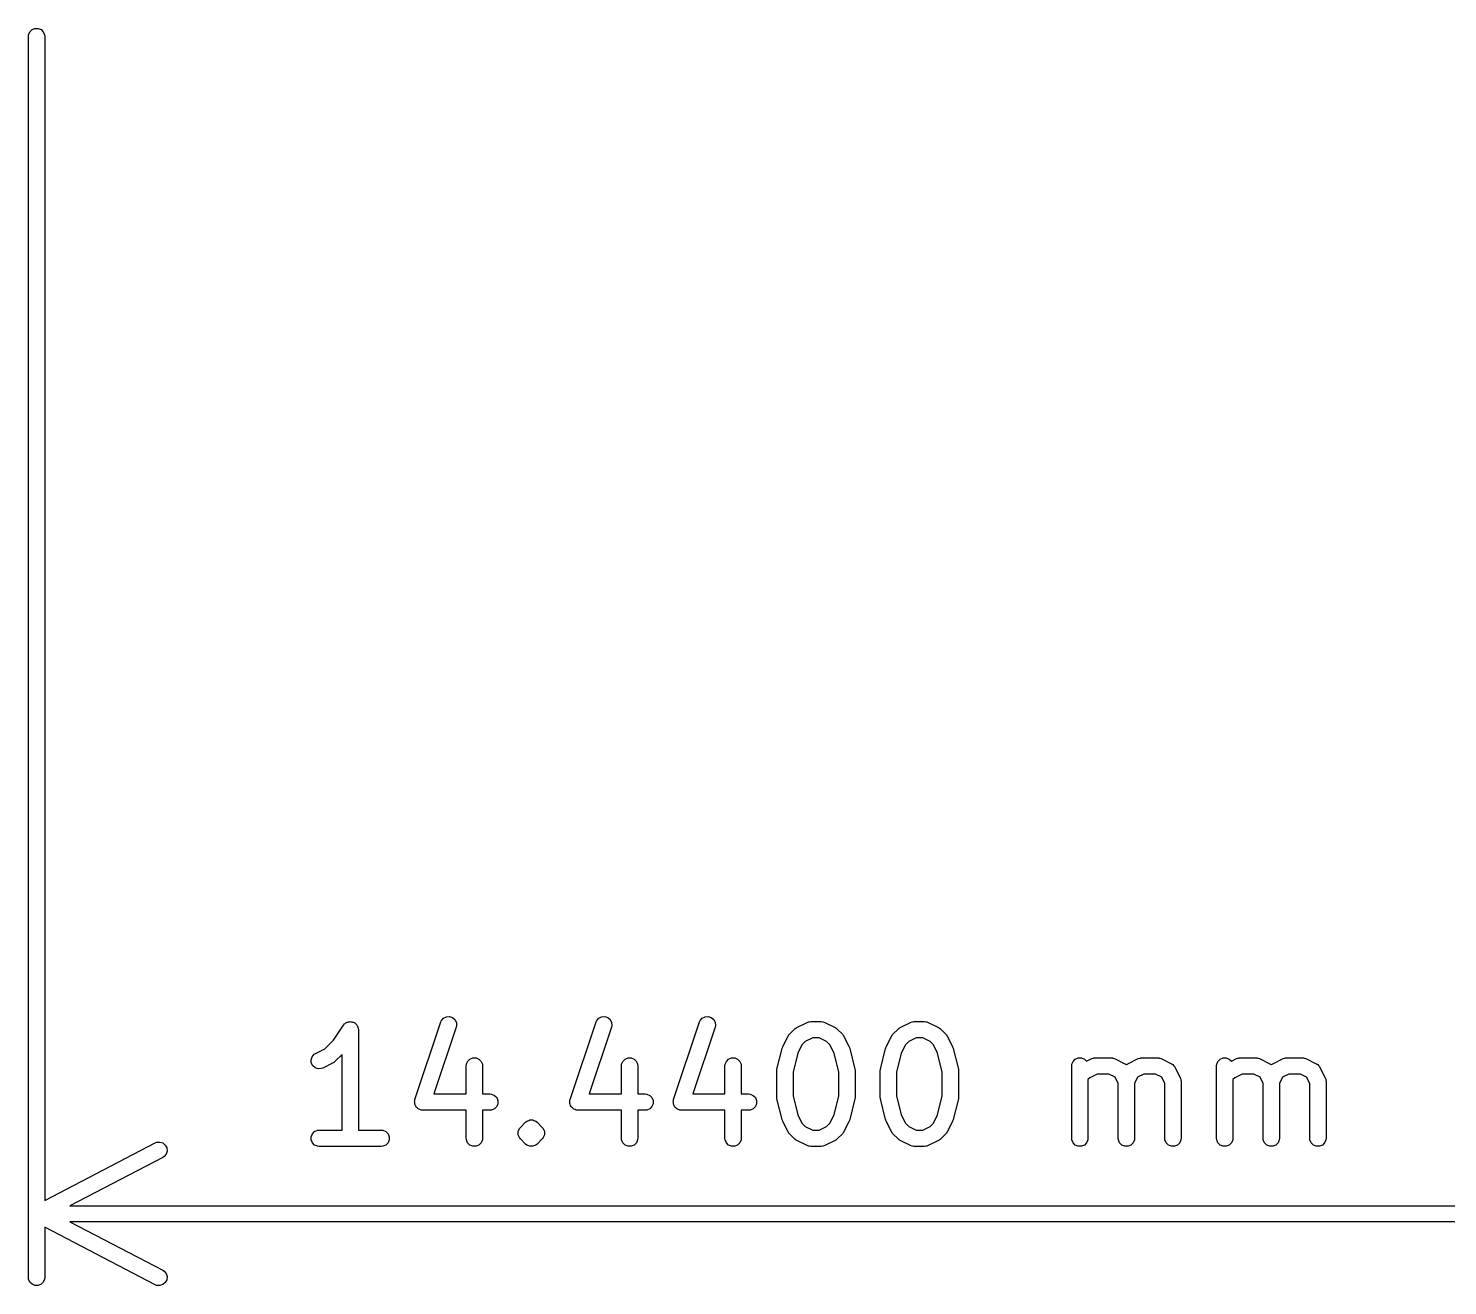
# Model space of a CAD drawing. Header units: inches. Extents: x -0.67 to 1.83, y -0.49 to 2.65.
# Drawn here: x 0.313 to 0.828, y -0.495 to -0.039 of the extents above; entities that cross this region are included whole.
import ezdxf

# ---------------------------------------------------------------- set-up
doc = ezdxf.new("R2010")
doc.units = ezdxf.units.IN
doc.header["$MEASUREMENT"] = 0
doc.layers.add('BLACK', color=250, linetype='CONTINUOUS')

msp = doc.modelspace()

# ---------------------------------------------------------------- linework, layer by layer
at = {"layer": 'BLACK', "linetype": 'CONTINUOUS'}
for p, q in [((0.31344, -0.04155), (0.31388, -0.04049)), ((0.31388, -0.04049), (0.3147, -0.03967)), ((0.3147, -0.03967), (0.31576, -0.03923)), ((0.31576, -0.03923), (0.31691, -0.03923)), ((0.31691, -0.03923), (0.31798, -0.03967)), ((0.31798, -0.03967), (0.31879, -0.04049)), ((0.31879, -0.04049), (0.31923, -0.04155)), ((0.31339, -0.04213), (0.31344, -0.04155)), ((0.31339, -0.49199), (0.31339, -0.04213)), ((0.31923, -0.04155), (0.31929, -0.04213)), ((0.31929, -0.04213), (0.31929, -0.46403)), ((0.42394, -0.4059), (0.42753, -0.40052)), ((0.42753, -0.40052), (0.4279, -0.40007)), ((0.42753, -0.40052), (0.42753, -0.40052)), ((0.42753, -0.40052), (0.42753, -0.40052)), ((0.42753, -0.40052), (0.42753, -0.40052)), ((0.4279, -0.40007), (0.42814, -0.39991)), ((0.42814, -0.39991), (0.42835, -0.3997)), ((0.42835, -0.3997), (0.42861, -0.39959)), ((0.42861, -0.39959), (0.42885, -0.39943)), ((0.42885, -0.39943), (0.42914, -0.39937)), ((0.42914, -0.39937), (0.42941, -0.39926)), ((0.42941, -0.39926), (0.4297, -0.39926)), ((0.4297, -0.39926), (0.42998, -0.39921)), ((0.42998, -0.39921), (0.43027, -0.39926)), ((0.43027, -0.39926), (0.43056, -0.39926)), ((0.43056, -0.39926), (0.43083, -0.39937)), ((0.43083, -0.39937), (0.43111, -0.39943)), ((0.43111, -0.39943), (0.43136, -0.39959)), ((0.43136, -0.39959), (0.43163, -0.3997)), ((0.43163, -0.3997), (0.43183, -0.39991)), ((0.43183, -0.39991), (0.43207, -0.40007)), ((0.43207, -0.40007), (0.43224, -0.40031)), ((0.43224, -0.40031), (0.43244, -0.40052)), ((0.43244, -0.40052), (0.43255, -0.40078)), ((0.43255, -0.40078), (0.43271, -0.40103)), ((0.43271, -0.40103), (0.43277, -0.40131)), ((0.45343, -0.42747), (0.46281, -0.39935)), ((0.46281, -0.39935), (0.46304, -0.39882)), ((0.46304, -0.39882), (0.4638, -0.39795)), ((0.4638, -0.39795), (0.46483, -0.39744)), ((0.46483, -0.39744), (0.46598, -0.39735)), ((0.46598, -0.39735), (0.46707, -0.39772)), ((0.46707, -0.39772), (0.46794, -0.39847)), ((0.46794, -0.39847), (0.46846, -0.3995)), ((0.46854, -0.40065), (0.46841, -0.40122)), ((0.46846, -0.3995), (0.46854, -0.40065)), ((0.50968, -0.42747), (0.51905, -0.39935)), ((0.51905, -0.39935), (0.51928, -0.39882)), ((0.51928, -0.39882), (0.52004, -0.39795)), ((0.52004, -0.39795), (0.52107, -0.39744)), ((0.52107, -0.39744), (0.52222, -0.39735)), ((0.52222, -0.39735), (0.52331, -0.39772)), ((0.52331, -0.39772), (0.52418, -0.39847)), ((0.52418, -0.39847), (0.5247, -0.3995)), ((0.52478, -0.40065), (0.52465, -0.40122)), ((0.5247, -0.3995), (0.52478, -0.40065)), ((0.54717, -0.42747), (0.55654, -0.39935)), ((0.55654, -0.39935), (0.55678, -0.39882)), ((0.55678, -0.39882), (0.55754, -0.39795)), ((0.55754, -0.39795), (0.55857, -0.39744)), ((0.55857, -0.39744), (0.55971, -0.39735)), ((0.55971, -0.39735), (0.56081, -0.39772)), ((0.56081, -0.39772), (0.56168, -0.39847)), ((0.56168, -0.39847), (0.56219, -0.3995)), ((0.56228, -0.40065), (0.56215, -0.40122)), ((0.56219, -0.3995), (0.56228, -0.40065)), ((0.59177, -0.40139), (0.59552, -0.39952)), ((0.59552, -0.39952), (0.59606, -0.39931)), ((0.59606, -0.39931), (0.59617, -0.3993)), ((0.59617, -0.3993), (0.59626, -0.39926)), ((0.59626, -0.39926), (0.59684, -0.39921)), ((0.59684, -0.39921), (0.60059, -0.39921)), ((0.60059, -0.39921), (0.60117, -0.39926)), ((0.60117, -0.39926), (0.60126, -0.3993)), ((0.60126, -0.3993), (0.60137, -0.39931)), ((0.60137, -0.39931), (0.60191, -0.39952)), ((0.60191, -0.39952), (0.60566, -0.40139)), ((0.62927, -0.40139), (0.63302, -0.39952)), ((0.63302, -0.39952), (0.63356, -0.39931)), ((0.63356, -0.39931), (0.63366, -0.3993)), ((0.63366, -0.3993), (0.63376, -0.39926)), ((0.63376, -0.39926), (0.63434, -0.39921)), ((0.63434, -0.39921), (0.63809, -0.39921)), ((0.63809, -0.39921), (0.63866, -0.39926)), ((0.63866, -0.39926), (0.63876, -0.3993)), ((0.63876, -0.3993), (0.63887, -0.39931)), ((0.63887, -0.39931), (0.63941, -0.39952)), ((0.63941, -0.39952), (0.64316, -0.40139)), ((0.42074, -0.40911), (0.42394, -0.4059)), ((0.43277, -0.40131), (0.43288, -0.40158)), ((0.43288, -0.40158), (0.43294, -0.40215)), ((0.43294, -0.40215), (0.43294, -0.40216)), ((0.43294, -0.40216), (0.43294, -0.40216)), ((0.43294, -0.40216), (0.43294, -0.40216)), ((0.43294, -0.40216), (0.43294, -0.43858)), ((0.46841, -0.40122), (0.46033, -0.42545)), ((0.52465, -0.40122), (0.51657, -0.42545)), ((0.56215, -0.40122), (0.55407, -0.42545)), ((0.5867, -0.40834), (0.58858, -0.40459)), ((0.58858, -0.40459), (0.58873, -0.40434)), ((0.58873, -0.40434), (0.58876, -0.40427)), ((0.58876, -0.40427), (0.58883, -0.40419)), ((0.58883, -0.40419), (0.58888, -0.4041)), ((0.58888, -0.4041), (0.58894, -0.40405)), ((0.58894, -0.40405), (0.58913, -0.40382)), ((0.58913, -0.40382), (0.591, -0.40195)), ((0.591, -0.40195), (0.59123, -0.40176)), ((0.59123, -0.40176), (0.59128, -0.4017)), ((0.59128, -0.4017), (0.59137, -0.40164)), ((0.59137, -0.40164), (0.59145, -0.40158)), ((0.59145, -0.40158), (0.59152, -0.40155)), ((0.59152, -0.40155), (0.59177, -0.40139)), ((0.59754, -0.40511), (0.59484, -0.40646)), ((0.59989, -0.40511), (0.59754, -0.40511)), ((0.60259, -0.40646), (0.59989, -0.40511)), ((0.60566, -0.40139), (0.60591, -0.40155)), ((0.60591, -0.40155), (0.60598, -0.40158)), ((0.60598, -0.40158), (0.60606, -0.40164)), ((0.60606, -0.40164), (0.60615, -0.4017)), ((0.60615, -0.4017), (0.6062, -0.40176)), ((0.6062, -0.40176), (0.60643, -0.40195)), ((0.60643, -0.40195), (0.6083, -0.40382)), ((0.6083, -0.40382), (0.60849, -0.40405)), ((0.60849, -0.40405), (0.60855, -0.4041)), ((0.60855, -0.4041), (0.6086, -0.40419)), ((0.6086, -0.40419), (0.60867, -0.40427)), ((0.60867, -0.40427), (0.6087, -0.40434)), ((0.6087, -0.40434), (0.60886, -0.40459)), ((0.60886, -0.40459), (0.61073, -0.40834)), ((0.6242, -0.40834), (0.62607, -0.40459)), ((0.62607, -0.40459), (0.62623, -0.40434)), ((0.62623, -0.40434), (0.62626, -0.40427)), ((0.62626, -0.40427), (0.62632, -0.40419)), ((0.62632, -0.40419), (0.62638, -0.4041)), ((0.62638, -0.4041), (0.62644, -0.40405)), ((0.62644, -0.40405), (0.62662, -0.40382)), ((0.62662, -0.40382), (0.6285, -0.40195)), ((0.6285, -0.40195), (0.62873, -0.40176)), ((0.62873, -0.40176), (0.62878, -0.4017)), ((0.62878, -0.4017), (0.62887, -0.40164)), ((0.62887, -0.40164), (0.62895, -0.40158)), ((0.62895, -0.40158), (0.62902, -0.40155)), ((0.62902, -0.40155), (0.62927, -0.40139)), ((0.63503, -0.40511), (0.63234, -0.40646)), ((0.63739, -0.40511), (0.63503, -0.40511)), ((0.64009, -0.40646), (0.63739, -0.40511)), ((0.64316, -0.40139), (0.6434, -0.40155)), ((0.6434, -0.40155), (0.64348, -0.40158)), ((0.64348, -0.40158), (0.64356, -0.40164)), ((0.64356, -0.40164), (0.64365, -0.4017)), ((0.64365, -0.4017), (0.6437, -0.40176)), ((0.6437, -0.40176), (0.64392, -0.40195)), ((0.64392, -0.40195), (0.6458, -0.40382)), ((0.6458, -0.40382), (0.64598, -0.40405)), ((0.64598, -0.40405), (0.64604, -0.4041)), ((0.64604, -0.4041), (0.6461, -0.40419)), ((0.6461, -0.40419), (0.64617, -0.40427)), ((0.64617, -0.40427), (0.64619, -0.40434)), ((0.64619, -0.40434), (0.64635, -0.40459)), ((0.64635, -0.40459), (0.64823, -0.40834)), ((0.41617, -0.41194), (0.41693, -0.41107)), ((0.41693, -0.41107), (0.41742, -0.41077)), ((0.41742, -0.41077), (0.42074, -0.40911)), ((0.42703, -0.41116), (0.42458, -0.41362)), ((0.42703, -0.43858), (0.42703, -0.41116)), ((0.5846, -0.41644), (0.58648, -0.40894)), ((0.58648, -0.40894), (0.58649, -0.4089)), ((0.58649, -0.40888), (0.58659, -0.40864)), ((0.58649, -0.4089), (0.58649, -0.40888)), ((0.58659, -0.40864), (0.58667, -0.4084)), ((0.58667, -0.4084), (0.58668, -0.40838)), ((0.58668, -0.40838), (0.5867, -0.40834)), ((0.59213, -0.41069), (0.59042, -0.41752)), ((0.59364, -0.40766), (0.59213, -0.41069)), ((0.59484, -0.40646), (0.59364, -0.40766)), ((0.60379, -0.40766), (0.60259, -0.40646)), ((0.6053, -0.41069), (0.60379, -0.40766)), ((0.60701, -0.41752), (0.6053, -0.41069)), ((0.61073, -0.40834), (0.61075, -0.40838)), ((0.61075, -0.40838), (0.61076, -0.4084)), ((0.61076, -0.4084), (0.61085, -0.40864)), ((0.61085, -0.40864), (0.61094, -0.40888)), ((0.61094, -0.40888), (0.61094, -0.4089)), ((0.61094, -0.4089), (0.61095, -0.40894)), ((0.61095, -0.40894), (0.61283, -0.41644)), ((0.6221, -0.41644), (0.62397, -0.40894)), ((0.62397, -0.40894), (0.62399, -0.4089)), ((0.62399, -0.40888), (0.62408, -0.40864)), ((0.62399, -0.4089), (0.62399, -0.40888)), ((0.62408, -0.40864), (0.62417, -0.4084)), ((0.62417, -0.4084), (0.62418, -0.40838)), ((0.62418, -0.40838), (0.6242, -0.40834)), ((0.62962, -0.41069), (0.62792, -0.41752)), ((0.63114, -0.40766), (0.62962, -0.41069)), ((0.63234, -0.40646), (0.63114, -0.40766)), ((0.64128, -0.40766), (0.64009, -0.40646)), ((0.6428, -0.41069), (0.64128, -0.40766)), ((0.64451, -0.41752), (0.6428, -0.41069)), ((0.64823, -0.40834), (0.64824, -0.40838)), ((0.64824, -0.40838), (0.64825, -0.4084)), ((0.64825, -0.4084), (0.64834, -0.40864)), ((0.64834, -0.40864), (0.64843, -0.40888)), ((0.64843, -0.40888), (0.64843, -0.4089)), ((0.64843, -0.4089), (0.64845, -0.40894)), ((0.64845, -0.40894), (0.65032, -0.41644)), ((0.41581, -0.41304), (0.41617, -0.41194)), ((0.41589, -0.41419), (0.41581, -0.41304)), ((0.41641, -0.41522), (0.41589, -0.41419)), ((0.41728, -0.41597), (0.41641, -0.41522)), ((0.41837, -0.41634), (0.41728, -0.41597)), ((0.41952, -0.41625), (0.41837, -0.41634)), ((0.42006, -0.41605), (0.41952, -0.41625)), ((0.42381, -0.41417), (0.42006, -0.41605)), ((0.42406, -0.41402), (0.42381, -0.41417)), ((0.42413, -0.41399), (0.42406, -0.41402)), ((0.42421, -0.41392), (0.42413, -0.41399)), ((0.4243, -0.41386), (0.42421, -0.41392)), ((0.42435, -0.41381), (0.4243, -0.41386)), ((0.42458, -0.41362), (0.42435, -0.41381)), ((0.47203, -0.41528), (0.47209, -0.41471)), ((0.47203, -0.42545), (0.47203, -0.41528)), ((0.47209, -0.41471), (0.47253, -0.41364)), ((0.47253, -0.41364), (0.47334, -0.41283)), ((0.47334, -0.41283), (0.47441, -0.41239)), ((0.47441, -0.41239), (0.47556, -0.41239)), ((0.47556, -0.41239), (0.47662, -0.41283)), ((0.47662, -0.41283), (0.47744, -0.41364)), ((0.47744, -0.41364), (0.47788, -0.41471)), ((0.47788, -0.41471), (0.47793, -0.41528)), ((0.47793, -0.41528), (0.47793, -0.42545)), ((0.52827, -0.41528), (0.52833, -0.41471)), ((0.52827, -0.42545), (0.52827, -0.41528)), ((0.52833, -0.41471), (0.52877, -0.41364)), ((0.52877, -0.41364), (0.52958, -0.41283)), ((0.52958, -0.41283), (0.53065, -0.41239)), ((0.53065, -0.41239), (0.5318, -0.41239)), ((0.5318, -0.41239), (0.53286, -0.41283)), ((0.53286, -0.41283), (0.53368, -0.41364)), ((0.53368, -0.41364), (0.53412, -0.41471)), ((0.53412, -0.41471), (0.53418, -0.41528)), ((0.53418, -0.41528), (0.53418, -0.42545)), ((0.56577, -0.41528), (0.56582, -0.41471)), ((0.56577, -0.42545), (0.56577, -0.41528)), ((0.56582, -0.41471), (0.56626, -0.41364)), ((0.56626, -0.41364), (0.56708, -0.41283)), ((0.56708, -0.41283), (0.56814, -0.41239)), ((0.56814, -0.41239), (0.5693, -0.41239)), ((0.5693, -0.41239), (0.57036, -0.41283)), ((0.57036, -0.41283), (0.57117, -0.41364)), ((0.57117, -0.41364), (0.57162, -0.41471)), ((0.57162, -0.41471), (0.57167, -0.41528)), ((0.57167, -0.41528), (0.57167, -0.42545)), ((0.58459, -0.41654), (0.5846, -0.41644)), ((0.61283, -0.41644), (0.61284, -0.41654)), ((0.62208, -0.41654), (0.6221, -0.41644)), ((0.65032, -0.41644), (0.65034, -0.41654)), ((0.69138, -0.41528), (0.69143, -0.41471)), ((0.69138, -0.44153), (0.69138, -0.41528)), ((0.69143, -0.41471), (0.69187, -0.41364)), ((0.69187, -0.41364), (0.69269, -0.41283)), ((0.69269, -0.41283), (0.69375, -0.41239)), ((0.69375, -0.41239), (0.6949, -0.41239)), ((0.6949, -0.41239), (0.69597, -0.41283)), ((0.69597, -0.41283), (0.69673, -0.41359)), ((0.69673, -0.41359), (0.69863, -0.41264)), ((0.69863, -0.41264), (0.69917, -0.41243)), ((0.69917, -0.41243), (0.69928, -0.41243)), ((0.69928, -0.41243), (0.69938, -0.41239)), ((0.69938, -0.41239), (0.69995, -0.41233)), ((0.69995, -0.41233), (0.70558, -0.41233)), ((0.70558, -0.41233), (0.70615, -0.41239)), ((0.70615, -0.41239), (0.70625, -0.41243)), ((0.70625, -0.41243), (0.70636, -0.41243)), ((0.70636, -0.41243), (0.7069, -0.41264)), ((0.7069, -0.41264), (0.71065, -0.41452)), ((0.71065, -0.41452), (0.71074, -0.41458)), ((0.71074, -0.41458), (0.71079, -0.41459)), ((0.71079, -0.41459), (0.71085, -0.41464)), ((0.71085, -0.41464), (0.71114, -0.41482)), ((0.71114, -0.41482), (0.7112, -0.4149)), ((0.7112, -0.4149), (0.71127, -0.41482)), ((0.71127, -0.41482), (0.71156, -0.41464)), ((0.71156, -0.41464), (0.71161, -0.41459)), ((0.71161, -0.41459), (0.71166, -0.41458)), ((0.71166, -0.41458), (0.71176, -0.41452)), ((0.71176, -0.41452), (0.71551, -0.41264)), ((0.71551, -0.41264), (0.71605, -0.41243)), ((0.71605, -0.41243), (0.71615, -0.41243)), ((0.71615, -0.41243), (0.71625, -0.41239)), ((0.71625, -0.41239), (0.71683, -0.41233)), ((0.71683, -0.41233), (0.72245, -0.41233)), ((0.72245, -0.41233), (0.72303, -0.41239)), ((0.72303, -0.41239), (0.72312, -0.41243)), ((0.72312, -0.41243), (0.72323, -0.41243)), ((0.72323, -0.41243), (0.72377, -0.41264)), ((0.72377, -0.41264), (0.72752, -0.41452)), ((0.72752, -0.41452), (0.72762, -0.41458)), ((0.72762, -0.41458), (0.72766, -0.41459)), ((0.72766, -0.41459), (0.72772, -0.41464)), ((0.72772, -0.41464), (0.72801, -0.41482)), ((0.72801, -0.41482), (0.72825, -0.4151)), ((0.72825, -0.4151), (0.72853, -0.41535)), ((0.72853, -0.41535), (0.72872, -0.41564)), ((0.72872, -0.41564), (0.72876, -0.41569)), ((0.72876, -0.41569), (0.72878, -0.41574)), ((0.72878, -0.41574), (0.72884, -0.41584)), ((0.72884, -0.41584), (0.73072, -0.41959)), ((0.74387, -0.41528), (0.74393, -0.41471)), ((0.74387, -0.44153), (0.74387, -0.41528)), ((0.74393, -0.41471), (0.74437, -0.41364)), ((0.74437, -0.41364), (0.74518, -0.41283)), ((0.74518, -0.41283), (0.74625, -0.41239)), ((0.74625, -0.41239), (0.7474, -0.41239)), ((0.7474, -0.41239), (0.74846, -0.41283)), ((0.74846, -0.41283), (0.74923, -0.41359)), ((0.74923, -0.41359), (0.75113, -0.41264)), ((0.75113, -0.41264), (0.75167, -0.41243)), ((0.75167, -0.41243), (0.75177, -0.41243)), ((0.75177, -0.41243), (0.75187, -0.41239)), ((0.75187, -0.41239), (0.75245, -0.41233)), ((0.75245, -0.41233), (0.75807, -0.41233)), ((0.75807, -0.41233), (0.75865, -0.41239)), ((0.75865, -0.41239), (0.75874, -0.41243)), ((0.75874, -0.41243), (0.75885, -0.41243)), ((0.75885, -0.41243), (0.75939, -0.41264)), ((0.75939, -0.41264), (0.76314, -0.41452)), ((0.76314, -0.41452), (0.76324, -0.41458)), ((0.76324, -0.41458), (0.76328, -0.41459)), ((0.76328, -0.41459), (0.76334, -0.41464)), ((0.76334, -0.41464), (0.76363, -0.41482)), ((0.76363, -0.41482), (0.7637, -0.4149)), ((0.7637, -0.4149), (0.76376, -0.41482)), ((0.76376, -0.41482), (0.76405, -0.41464)), ((0.76405, -0.41464), (0.76411, -0.41459)), ((0.76411, -0.41459), (0.76415, -0.41458)), ((0.76415, -0.41458), (0.76425, -0.41452)), ((0.76425, -0.41452), (0.768, -0.41264)), ((0.768, -0.41264), (0.76854, -0.41243)), ((0.76854, -0.41243), (0.76865, -0.41243)), ((0.76865, -0.41243), (0.76874, -0.41239)), ((0.76874, -0.41239), (0.76932, -0.41233)), ((0.76932, -0.41233), (0.77494, -0.41233)), ((0.77494, -0.41233), (0.77552, -0.41239)), ((0.77552, -0.41239), (0.77562, -0.41243)), ((0.77562, -0.41243), (0.77572, -0.41243)), ((0.77572, -0.41243), (0.77626, -0.41264)), ((0.77626, -0.41264), (0.78001, -0.41452)), ((0.78001, -0.41452), (0.78011, -0.41458)), ((0.78011, -0.41458), (0.78016, -0.41459)), ((0.78016, -0.41459), (0.78021, -0.41464)), ((0.78021, -0.41464), (0.7805, -0.41482)), ((0.7805, -0.41482), (0.78075, -0.4151)), ((0.78075, -0.4151), (0.78103, -0.41535)), ((0.78103, -0.41535), (0.78121, -0.41564)), ((0.78121, -0.41564), (0.78126, -0.41569)), ((0.78126, -0.41569), (0.78127, -0.41574)), ((0.78127, -0.41574), (0.78133, -0.41584)), ((0.78133, -0.41584), (0.78321, -0.41959)), ((0.58451, -0.41716), (0.58452, -0.41706)), ((0.58451, -0.42653), (0.58451, -0.41716)), ((0.58452, -0.41701), (0.58455, -0.4168)), ((0.58452, -0.41706), (0.58452, -0.41701)), ((0.58455, -0.4168), (0.58457, -0.41658)), ((0.58457, -0.41658), (0.58459, -0.41654)), ((0.59042, -0.41752), (0.59042, -0.42617)), ((0.60701, -0.42617), (0.60701, -0.41752)), ((0.61284, -0.41654), (0.61286, -0.41658)), ((0.61286, -0.41658), (0.61288, -0.4168)), ((0.61288, -0.4168), (0.61291, -0.41701)), ((0.61291, -0.41701), (0.61291, -0.41706)), ((0.61291, -0.41706), (0.61292, -0.41716)), ((0.61292, -0.41716), (0.61292, -0.42653)), ((0.62201, -0.41701), (0.62204, -0.4168)), ((0.62202, -0.41706), (0.62201, -0.41701)), ((0.62201, -0.41716), (0.62202, -0.41706)), ((0.62201, -0.42653), (0.62201, -0.41716)), ((0.62204, -0.4168), (0.62207, -0.41658)), ((0.62207, -0.41658), (0.62208, -0.41654)), ((0.62792, -0.41752), (0.62792, -0.42617)), ((0.64451, -0.42617), (0.64451, -0.41752)), ((0.65034, -0.41654), (0.65036, -0.41658)), ((0.65036, -0.41658), (0.65038, -0.4168)), ((0.65038, -0.4168), (0.65041, -0.41701)), ((0.65041, -0.41701), (0.6504, -0.41706)), ((0.6504, -0.41706), (0.65041, -0.41716)), ((0.65041, -0.41716), (0.65041, -0.42653)), ((0.69795, -0.41958), (0.69728, -0.42025)), ((0.69728, -0.42025), (0.69728, -0.44153)), ((0.70065, -0.41823), (0.69795, -0.41958)), ((0.70488, -0.41823), (0.70065, -0.41823)), ((0.70713, -0.41936), (0.70488, -0.41823)), ((0.70825, -0.4216), (0.70713, -0.41936)), ((0.70825, -0.44153), (0.70825, -0.4216)), ((0.71528, -0.41936), (0.71415, -0.4216)), ((0.71415, -0.4216), (0.71415, -0.44153)), ((0.71752, -0.41823), (0.71528, -0.41936)), ((0.72175, -0.41823), (0.71752, -0.41823)), ((0.724, -0.41936), (0.72175, -0.41823)), ((0.72512, -0.4216), (0.724, -0.41936)), ((0.72512, -0.44153), (0.72512, -0.4216)), ((0.73072, -0.41959), (0.73092, -0.42013)), ((0.73092, -0.42013), (0.73093, -0.42023)), ((0.73093, -0.42023), (0.73097, -0.42033)), ((0.73097, -0.42033), (0.73103, -0.42091)), ((0.73103, -0.42091), (0.73103, -0.44153)), ((0.75045, -0.41958), (0.74977, -0.42025)), ((0.74977, -0.42025), (0.74977, -0.44153)), ((0.75314, -0.41823), (0.75045, -0.41958)), ((0.75737, -0.41823), (0.75314, -0.41823)), ((0.75962, -0.41936), (0.75737, -0.41823)), ((0.76074, -0.4216), (0.75962, -0.41936)), ((0.76074, -0.44153), (0.76074, -0.4216)), ((0.76777, -0.41936), (0.76665, -0.4216)), ((0.76665, -0.4216), (0.76665, -0.44153)), ((0.77002, -0.41823), (0.76777, -0.41936)), ((0.77425, -0.41823), (0.77002, -0.41823)), ((0.77649, -0.41936), (0.77425, -0.41823)), ((0.77762, -0.4216), (0.77649, -0.41936)), ((0.77762, -0.44153), (0.77762, -0.4216)), ((0.78321, -0.41959), (0.78342, -0.42013)), ((0.78342, -0.42013), (0.78342, -0.42023)), ((0.78342, -0.42023), (0.78346, -0.42033)), ((0.78346, -0.42033), (0.78352, -0.42091)), ((0.78352, -0.42091), (0.78352, -0.44153)), ((0.46033, -0.42545), (0.47203, -0.42545)), ((0.47793, -0.42545), (0.48061, -0.42545)), ((0.48061, -0.42545), (0.48118, -0.42551)), ((0.48118, -0.42551), (0.48225, -0.42595)), ((0.48225, -0.42595), (0.48306, -0.42676)), ((0.48306, -0.42676), (0.4835, -0.42783)), ((0.51657, -0.42545), (0.52827, -0.42545)), ((0.53418, -0.42545), (0.53685, -0.42545)), ((0.53685, -0.42545), (0.53742, -0.42551)), ((0.53742, -0.42551), (0.53849, -0.42595)), ((0.53849, -0.42595), (0.5393, -0.42676)), ((0.5393, -0.42676), (0.53974, -0.42783)), ((0.55407, -0.42545), (0.56577, -0.42545)), ((0.57167, -0.42545), (0.57434, -0.42545)), ((0.57434, -0.42545), (0.57492, -0.42551)), ((0.57492, -0.42551), (0.57598, -0.42595)), ((0.57598, -0.42595), (0.5768, -0.42676)), ((0.5768, -0.42676), (0.57724, -0.42783)), ((0.58452, -0.42663), (0.58451, -0.42653)), ((0.58452, -0.42667), (0.58452, -0.42663)), ((0.58455, -0.42689), (0.58452, -0.42667)), ((0.59042, -0.42617), (0.59213, -0.433)), ((0.6053, -0.433), (0.60701, -0.42617)), ((0.61291, -0.42667), (0.61288, -0.42689)), ((0.61292, -0.42653), (0.61291, -0.42663)), ((0.61291, -0.42663), (0.61291, -0.42667)), ((0.62202, -0.42663), (0.62201, -0.42653)), ((0.62201, -0.42667), (0.62202, -0.42663)), ((0.62204, -0.42689), (0.62201, -0.42667)), ((0.62792, -0.42617), (0.62962, -0.433)), ((0.6428, -0.433), (0.64451, -0.42617)), ((0.65041, -0.42667), (0.65038, -0.42689)), ((0.65041, -0.42653), (0.6504, -0.42663)), ((0.6504, -0.42663), (0.65041, -0.42667)), ((0.4533, -0.42804), (0.45334, -0.42789)), ((0.45334, -0.42851), (0.4533, -0.42804)), ((0.45334, -0.42783), (0.45337, -0.42776)), ((0.45334, -0.42789), (0.45334, -0.42783)), ((0.45334, -0.42898), (0.45334, -0.42851)), ((0.45338, -0.42908), (0.45334, -0.42898)), ((0.45337, -0.42776), (0.45343, -0.42747)), ((0.45339, -0.42918), (0.45338, -0.42908)), ((0.4536, -0.42961), (0.45339, -0.42918)), ((0.45378, -0.43005), (0.4536, -0.42961)), ((0.45385, -0.43012), (0.45378, -0.43005)), ((0.4539, -0.43022), (0.45385, -0.43012)), ((0.45426, -0.43053), (0.4539, -0.43022)), ((0.45459, -0.43086), (0.45426, -0.43053)), ((0.45469, -0.4309), (0.45459, -0.43086)), ((0.45477, -0.43097), (0.45469, -0.4309)), ((0.45522, -0.43112), (0.45477, -0.43097)), ((0.45566, -0.4313), (0.45522, -0.43112)), ((0.45581, -0.43132), (0.45566, -0.4313)), ((0.45586, -0.43133), (0.45581, -0.43132)), ((0.45594, -0.43133), (0.45586, -0.43133)), ((0.45623, -0.43136), (0.45594, -0.43133)), ((0.47203, -0.43136), (0.45623, -0.43136)), ((0.47203, -0.44153), (0.47203, -0.43136)), ((0.48061, -0.43136), (0.47793, -0.43136)), ((0.47793, -0.43136), (0.47793, -0.44153)), ((0.48118, -0.4313), (0.48061, -0.43136)), ((0.48225, -0.43086), (0.48118, -0.4313)), ((0.48306, -0.43005), (0.48225, -0.43086)), ((0.4835, -0.42898), (0.48306, -0.43005)), ((0.4835, -0.42783), (0.4835, -0.42898)), ((0.50955, -0.42804), (0.50958, -0.42789)), ((0.50958, -0.42851), (0.50955, -0.42804)), ((0.50958, -0.42783), (0.50961, -0.42776)), ((0.50958, -0.42789), (0.50958, -0.42783)), ((0.50958, -0.42898), (0.50958, -0.42851)), ((0.50962, -0.42908), (0.50958, -0.42898)), ((0.50961, -0.42776), (0.50968, -0.42747)), ((0.50963, -0.42918), (0.50962, -0.42908)), ((0.50984, -0.42961), (0.50963, -0.42918)), ((0.51002, -0.43005), (0.50984, -0.42961)), ((0.5101, -0.43012), (0.51002, -0.43005)), ((0.51014, -0.43022), (0.5101, -0.43012)), ((0.5105, -0.43053), (0.51014, -0.43022)), ((0.51084, -0.43086), (0.5105, -0.43053)), ((0.51093, -0.4309), (0.51084, -0.43086)), ((0.51101, -0.43097), (0.51093, -0.4309)), ((0.51146, -0.43112), (0.51101, -0.43097)), ((0.5119, -0.4313), (0.51146, -0.43112)), ((0.51205, -0.43132), (0.5119, -0.4313)), ((0.51211, -0.43133), (0.51205, -0.43132)), ((0.51218, -0.43133), (0.51211, -0.43133)), ((0.51248, -0.43136), (0.51218, -0.43133)), ((0.52827, -0.43136), (0.51248, -0.43136)), ((0.52827, -0.44153), (0.52827, -0.43136)), ((0.53685, -0.43136), (0.53418, -0.43136)), ((0.53418, -0.43136), (0.53418, -0.44153)), ((0.53742, -0.4313), (0.53685, -0.43136)), ((0.53849, -0.43086), (0.53742, -0.4313)), ((0.5393, -0.43005), (0.53849, -0.43086)), ((0.53974, -0.42898), (0.5393, -0.43005)), ((0.53974, -0.42783), (0.53974, -0.42898)), ((0.54704, -0.42804), (0.54708, -0.42789)), ((0.54708, -0.42851), (0.54704, -0.42804)), ((0.54708, -0.42783), (0.54711, -0.42776)), ((0.54708, -0.42789), (0.54708, -0.42783)), ((0.54708, -0.42898), (0.54708, -0.42851)), ((0.54712, -0.42908), (0.54708, -0.42898)), ((0.54711, -0.42776), (0.54717, -0.42747)), ((0.54712, -0.42918), (0.54712, -0.42908)), ((0.54734, -0.42961), (0.54712, -0.42918)), ((0.54752, -0.43005), (0.54734, -0.42961)), ((0.54759, -0.43012), (0.54752, -0.43005)), ((0.54764, -0.43022), (0.54759, -0.43012)), ((0.548, -0.43053), (0.54764, -0.43022)), ((0.54833, -0.43086), (0.548, -0.43053)), ((0.54843, -0.4309), (0.54833, -0.43086)), ((0.54851, -0.43097), (0.54843, -0.4309)), ((0.54896, -0.43112), (0.54851, -0.43097)), ((0.5494, -0.4313), (0.54896, -0.43112)), ((0.54955, -0.43132), (0.5494, -0.4313)), ((0.5496, -0.43133), (0.54955, -0.43132)), ((0.54968, -0.43133), (0.5496, -0.43133)), ((0.54997, -0.43136), (0.54968, -0.43133)), ((0.56577, -0.43136), (0.54997, -0.43136)), ((0.56577, -0.44153), (0.56577, -0.43136)), ((0.57434, -0.43136), (0.57167, -0.43136)), ((0.57167, -0.43136), (0.57167, -0.44153)), ((0.57492, -0.4313), (0.57434, -0.43136)), ((0.57598, -0.43086), (0.57492, -0.4313)), ((0.5768, -0.43005), (0.57598, -0.43086)), ((0.57724, -0.42898), (0.5768, -0.43005)), ((0.57724, -0.42783), (0.57724, -0.42898)), ((0.58457, -0.42711), (0.58455, -0.42689)), ((0.58459, -0.42715), (0.58457, -0.42711)), ((0.5846, -0.42725), (0.58459, -0.42715)), ((0.58648, -0.43475), (0.5846, -0.42725)), ((0.61283, -0.42725), (0.61095, -0.43475)), ((0.61284, -0.42715), (0.61283, -0.42725)), ((0.61286, -0.42711), (0.61284, -0.42715)), ((0.61288, -0.42689), (0.61286, -0.42711)), ((0.62207, -0.42711), (0.62204, -0.42689)), ((0.62208, -0.42715), (0.62207, -0.42711)), ((0.6221, -0.42725), (0.62208, -0.42715)), ((0.62397, -0.43475), (0.6221, -0.42725)), ((0.65032, -0.42725), (0.64845, -0.43475)), ((0.65034, -0.42715), (0.65032, -0.42725)), ((0.65036, -0.42711), (0.65034, -0.42715)), ((0.65038, -0.42689), (0.65036, -0.42711)), ((0.49164, -0.43757), (0.49352, -0.43569)), ((0.49352, -0.43569), (0.49396, -0.43532)), ((0.49396, -0.43532), (0.49468, -0.43503)), ((0.49396, -0.43532), (0.49396, -0.43532)), ((0.49468, -0.43503), (0.49503, -0.43488)), ((0.49503, -0.43488), (0.49618, -0.43488)), ((0.49618, -0.43488), (0.49618, -0.43488)), ((0.49618, -0.43488), (0.49652, -0.43503)), ((0.49652, -0.43503), (0.49724, -0.43532)), ((0.49724, -0.43532), (0.49724, -0.43532)), ((0.49724, -0.43532), (0.49769, -0.43569)), ((0.49769, -0.43569), (0.49957, -0.43757)), ((0.58649, -0.43479), (0.58648, -0.43475)), ((0.58649, -0.43481), (0.58649, -0.43479)), ((0.58659, -0.43505), (0.58649, -0.43481)), ((0.58667, -0.43529), (0.58659, -0.43505)), ((0.58668, -0.43531), (0.58667, -0.43529)), ((0.5867, -0.43535), (0.58668, -0.43531)), ((0.58858, -0.4391), (0.5867, -0.43535)), ((0.59213, -0.433), (0.59364, -0.43603)), ((0.59364, -0.43603), (0.59484, -0.43723)), ((0.60259, -0.43723), (0.60379, -0.43603)), ((0.60379, -0.43603), (0.6053, -0.433)), ((0.61073, -0.43535), (0.60886, -0.4391)), ((0.61075, -0.43531), (0.61073, -0.43535)), ((0.61076, -0.43529), (0.61075, -0.43531)), ((0.61085, -0.43505), (0.61076, -0.43529)), ((0.61094, -0.43481), (0.61085, -0.43505)), ((0.61095, -0.43475), (0.61094, -0.43479)), ((0.61094, -0.43479), (0.61094, -0.43481)), ((0.62399, -0.43479), (0.62397, -0.43475)), ((0.62399, -0.43481), (0.62399, -0.43479)), ((0.62408, -0.43505), (0.62399, -0.43481)), ((0.62417, -0.43529), (0.62408, -0.43505)), ((0.62418, -0.43531), (0.62417, -0.43529)), ((0.6242, -0.43535), (0.62418, -0.43531)), ((0.62607, -0.4391), (0.6242, -0.43535)), ((0.62962, -0.433), (0.63114, -0.43603)), ((0.63114, -0.43603), (0.63234, -0.43723)), ((0.64009, -0.43723), (0.64128, -0.43603)), ((0.64128, -0.43603), (0.6428, -0.433)), ((0.64823, -0.43535), (0.64635, -0.4391)), ((0.64824, -0.43531), (0.64823, -0.43535)), ((0.64825, -0.43529), (0.64824, -0.43531)), ((0.64834, -0.43505), (0.64825, -0.43529)), ((0.64843, -0.43481), (0.64834, -0.43505)), ((0.64845, -0.43475), (0.64843, -0.43479)), ((0.64843, -0.43479), (0.64843, -0.43481)), ((0.41584, -0.44095), (0.41628, -0.43989)), ((0.41584, -0.4421), (0.41584, -0.44095)), ((0.41628, -0.44317), (0.41584, -0.4421)), ((0.41628, -0.43989), (0.4171, -0.43907)), ((0.4171, -0.43907), (0.41816, -0.43863)), ((0.41816, -0.43863), (0.41874, -0.43858)), ((0.41874, -0.43858), (0.42703, -0.43858)), ((0.43294, -0.43858), (0.44124, -0.43858)), ((0.44124, -0.43858), (0.44181, -0.43863)), ((0.44181, -0.43863), (0.44288, -0.43907)), ((0.44288, -0.43907), (0.44369, -0.43989)), ((0.44369, -0.43989), (0.44413, -0.44095)), ((0.44413, -0.4421), (0.44369, -0.44317)), ((0.44413, -0.44095), (0.44413, -0.4421)), ((0.47209, -0.4421), (0.47203, -0.44153)), ((0.47253, -0.44317), (0.47209, -0.4421)), ((0.47788, -0.4421), (0.47744, -0.44317)), ((0.47793, -0.44153), (0.47788, -0.4421)), ((0.49083, -0.43908), (0.49127, -0.43801)), ((0.49083, -0.44023), (0.49083, -0.43908)), ((0.49103, -0.44071), (0.49083, -0.44023)), ((0.49127, -0.44129), (0.49103, -0.44071)), ((0.49127, -0.43801), (0.49164, -0.43757)), ((0.49164, -0.44174), (0.49127, -0.44129)), ((0.49352, -0.44362), (0.49164, -0.44174)), ((0.49957, -0.44174), (0.49769, -0.44362)), ((0.49957, -0.43757), (0.49993, -0.43801)), ((0.49993, -0.44129), (0.49957, -0.44174)), ((0.49993, -0.43801), (0.50037, -0.43907)), ((0.50037, -0.44023), (0.49993, -0.44129)), ((0.50037, -0.43907), (0.50037, -0.43908)), ((0.50037, -0.43908), (0.50037, -0.44023)), ((0.52833, -0.4421), (0.52827, -0.44153)), ((0.52877, -0.44317), (0.52833, -0.4421)), ((0.53412, -0.4421), (0.53368, -0.44317)), ((0.53418, -0.44153), (0.53412, -0.4421)), ((0.56582, -0.4421), (0.56577, -0.44153)), ((0.56626, -0.44317), (0.56582, -0.4421)), ((0.57162, -0.4421), (0.57117, -0.44317)), ((0.57167, -0.44153), (0.57162, -0.4421)), ((0.58873, -0.43935), (0.58858, -0.4391)), ((0.58876, -0.43942), (0.58873, -0.43935)), ((0.58883, -0.4395), (0.58876, -0.43942)), ((0.58888, -0.43959), (0.58883, -0.4395)), ((0.58894, -0.43964), (0.58888, -0.43959)), ((0.58913, -0.43987), (0.58894, -0.43964)), ((0.591, -0.44174), (0.58913, -0.43987)), ((0.59123, -0.44193), (0.591, -0.44174)), ((0.59128, -0.44199), (0.59123, -0.44193)), ((0.59137, -0.44204), (0.59128, -0.44199)), ((0.59145, -0.44211), (0.59137, -0.44204)), ((0.59152, -0.44214), (0.59145, -0.44211)), ((0.59177, -0.44229), (0.59152, -0.44214)), ((0.59484, -0.43723), (0.59754, -0.43858)), ((0.59754, -0.43858), (0.59989, -0.43858)), ((0.59989, -0.43858), (0.60259, -0.43723)), ((0.60591, -0.44214), (0.60566, -0.44229)), ((0.60598, -0.44211), (0.60591, -0.44214)), ((0.60606, -0.44204), (0.60598, -0.44211)), ((0.60615, -0.44199), (0.60606, -0.44204)), ((0.6062, -0.44193), (0.60615, -0.44199)), ((0.60643, -0.44174), (0.6062, -0.44193)), ((0.6083, -0.43987), (0.60643, -0.44174)), ((0.60849, -0.43964), (0.6083, -0.43987)), ((0.60855, -0.43959), (0.60849, -0.43964)), ((0.6086, -0.4395), (0.60855, -0.43959)), ((0.60867, -0.43942), (0.6086, -0.4395)), ((0.6087, -0.43935), (0.60867, -0.43942)), ((0.60886, -0.4391), (0.6087, -0.43935)), ((0.62623, -0.43935), (0.62607, -0.4391)), ((0.62626, -0.43942), (0.62623, -0.43935)), ((0.62632, -0.4395), (0.62626, -0.43942)), ((0.62638, -0.43959), (0.62632, -0.4395)), ((0.62644, -0.43964), (0.62638, -0.43959)), ((0.62662, -0.43987), (0.62644, -0.43964)), ((0.6285, -0.44174), (0.62662, -0.43987)), ((0.62873, -0.44193), (0.6285, -0.44174)), ((0.62878, -0.44199), (0.62873, -0.44193)), ((0.62887, -0.44204), (0.62878, -0.44199)), ((0.62895, -0.44211), (0.62887, -0.44204)), ((0.62902, -0.44214), (0.62895, -0.44211)), ((0.62927, -0.44229), (0.62902, -0.44214)), ((0.63234, -0.43723), (0.63503, -0.43858)), ((0.63503, -0.43858), (0.63739, -0.43858)), ((0.63739, -0.43858), (0.64009, -0.43723)), ((0.6434, -0.44214), (0.64316, -0.44229)), ((0.64348, -0.44211), (0.6434, -0.44214)), ((0.64356, -0.44204), (0.64348, -0.44211)), ((0.64365, -0.44199), (0.64356, -0.44204)), ((0.6437, -0.44193), (0.64365, -0.44199)), ((0.64392, -0.44174), (0.6437, -0.44193)), ((0.6458, -0.43987), (0.64392, -0.44174)), ((0.64598, -0.43964), (0.6458, -0.43987)), ((0.64604, -0.43959), (0.64598, -0.43964)), ((0.6461, -0.4395), (0.64604, -0.43959)), ((0.64617, -0.43942), (0.6461, -0.4395)), ((0.64619, -0.43935), (0.64617, -0.43942)), ((0.64635, -0.4391), (0.64619, -0.43935)), ((0.69143, -0.4421), (0.69138, -0.44153)), ((0.69187, -0.44317), (0.69143, -0.4421)), ((0.69722, -0.4421), (0.69678, -0.44317)), ((0.69728, -0.44153), (0.69722, -0.4421)), ((0.70831, -0.4421), (0.70825, -0.44153)), ((0.70875, -0.44317), (0.70831, -0.4421)), ((0.7141, -0.4421), (0.71366, -0.44317)), ((0.71415, -0.44153), (0.7141, -0.4421)), ((0.72518, -0.4421), (0.72512, -0.44153)), ((0.72562, -0.44317), (0.72518, -0.4421)), ((0.73097, -0.4421), (0.73053, -0.44317)), ((0.73103, -0.44153), (0.73097, -0.4421)), ((0.74393, -0.4421), (0.74387, -0.44153)), ((0.74437, -0.44317), (0.74393, -0.4421)), ((0.74972, -0.4421), (0.74928, -0.44317)), ((0.74977, -0.44153), (0.74972, -0.4421)), ((0.7608, -0.4421), (0.76074, -0.44153)), ((0.76124, -0.44317), (0.7608, -0.4421)), ((0.76659, -0.4421), (0.76615, -0.44317)), ((0.76665, -0.44153), (0.76659, -0.4421)), ((0.77767, -0.4421), (0.77762, -0.44153)), ((0.77811, -0.44317), (0.77767, -0.4421)), ((0.78346, -0.4421), (0.78302, -0.44317)), ((0.78352, -0.44153), (0.78346, -0.4421)), ((0.31929, -0.46403), (0.35933, -0.44319)), ((0.35933, -0.44319), (0.35986, -0.44298)), ((0.35986, -0.44298), (0.36101, -0.44288)), ((0.36101, -0.44288), (0.36211, -0.44322)), ((0.36211, -0.44322), (0.36299, -0.44396)), ((0.36328, -0.44723), (0.36254, -0.44811)), ((0.36299, -0.44396), (0.36352, -0.44498)), ((0.36362, -0.44613), (0.36328, -0.44723)), ((0.36352, -0.44498), (0.36362, -0.44613)), ((0.4171, -0.44398), (0.41628, -0.44317)), ((0.41816, -0.44442), (0.4171, -0.44398)), ((0.41874, -0.44448), (0.41816, -0.44442)), ((0.44124, -0.44448), (0.41874, -0.44448)), ((0.44181, -0.44442), (0.44124, -0.44448)), ((0.44288, -0.44398), (0.44181, -0.44442)), ((0.44369, -0.44317), (0.44288, -0.44398)), ((0.47334, -0.44398), (0.47253, -0.44317)), ((0.47441, -0.44442), (0.47334, -0.44398)), ((0.47556, -0.44442), (0.47441, -0.44442)), ((0.47662, -0.44398), (0.47556, -0.44442)), ((0.47744, -0.44317), (0.47662, -0.44398)), ((0.49396, -0.44398), (0.49352, -0.44362)), ((0.49503, -0.44442), (0.49396, -0.44398)), ((0.49618, -0.44442), (0.49503, -0.44442)), ((0.49503, -0.44442), (0.49503, -0.44442)), ((0.49724, -0.44398), (0.49618, -0.44442)), ((0.49618, -0.44442), (0.49618, -0.44442)), ((0.49769, -0.44362), (0.49724, -0.44398)), ((0.52958, -0.44398), (0.52877, -0.44317)), ((0.53065, -0.44442), (0.52958, -0.44398)), ((0.5318, -0.44442), (0.53065, -0.44442)), ((0.53286, -0.44398), (0.5318, -0.44442)), ((0.53368, -0.44317), (0.53286, -0.44398)), ((0.56708, -0.44398), (0.56626, -0.44317)), ((0.56814, -0.44442), (0.56708, -0.44398)), ((0.5693, -0.44442), (0.56814, -0.44442)), ((0.57036, -0.44398), (0.5693, -0.44442)), ((0.57117, -0.44317), (0.57036, -0.44398)), ((0.59552, -0.44417), (0.59177, -0.44229)), ((0.59606, -0.44438), (0.59552, -0.44417)), ((0.59617, -0.44438), (0.59606, -0.44438)), ((0.59626, -0.44442), (0.59617, -0.44438)), ((0.59684, -0.44448), (0.59626, -0.44442)), ((0.60059, -0.44448), (0.59684, -0.44448)), ((0.60117, -0.44442), (0.60059, -0.44448)), ((0.60126, -0.44438), (0.60117, -0.44442)), ((0.60137, -0.44438), (0.60126, -0.44438)), ((0.60191, -0.44417), (0.60137, -0.44438)), ((0.60566, -0.44229), (0.60191, -0.44417)), ((0.63302, -0.44417), (0.62927, -0.44229)), ((0.63356, -0.44438), (0.63302, -0.44417)), ((0.63366, -0.44438), (0.63356, -0.44438)), ((0.63376, -0.44442), (0.63366, -0.44438)), ((0.63434, -0.44448), (0.63376, -0.44442)), ((0.63809, -0.44448), (0.63434, -0.44448)), ((0.63866, -0.44442), (0.63809, -0.44448)), ((0.63876, -0.44438), (0.63866, -0.44442)), ((0.63887, -0.44438), (0.63876, -0.44438)), ((0.63941, -0.44417), (0.63887, -0.44438)), ((0.64316, -0.44229), (0.63941, -0.44417)), ((0.69269, -0.44398), (0.69187, -0.44317)), ((0.69375, -0.44442), (0.69269, -0.44398)), ((0.6949, -0.44442), (0.69375, -0.44442)), ((0.69597, -0.44398), (0.6949, -0.44442)), ((0.69678, -0.44317), (0.69597, -0.44398)), ((0.70956, -0.44398), (0.70875, -0.44317)), ((0.71063, -0.44442), (0.70956, -0.44398)), ((0.71178, -0.44442), (0.71063, -0.44442)), ((0.71284, -0.44398), (0.71178, -0.44442)), ((0.71366, -0.44317), (0.71284, -0.44398)), ((0.72643, -0.44398), (0.72562, -0.44317)), ((0.7275, -0.44442), (0.72643, -0.44398)), ((0.72865, -0.44442), (0.7275, -0.44442)), ((0.72971, -0.44398), (0.72865, -0.44442)), ((0.73053, -0.44317), (0.72971, -0.44398)), ((0.74518, -0.44398), (0.74437, -0.44317)), ((0.74625, -0.44442), (0.74518, -0.44398)), ((0.7474, -0.44442), (0.74625, -0.44442)), ((0.74846, -0.44398), (0.7474, -0.44442)), ((0.74928, -0.44317), (0.74846, -0.44398)), ((0.76205, -0.44398), (0.76124, -0.44317)), ((0.76312, -0.44442), (0.76205, -0.44398)), ((0.76427, -0.44442), (0.76312, -0.44442)), ((0.76534, -0.44398), (0.76427, -0.44442)), ((0.76615, -0.44317), (0.76534, -0.44398)), ((0.77893, -0.44398), (0.77811, -0.44317)), ((0.77999, -0.44442), (0.77893, -0.44398)), ((0.78114, -0.44442), (0.77999, -0.44442)), ((0.78221, -0.44398), (0.78114, -0.44442)), ((0.78302, -0.44317), (0.78221, -0.44398)), ((0.36205, -0.44843), (0.32841, -0.46594)), ((0.36254, -0.44811), (0.36205, -0.44843)), ((0.32841, -0.46594), (0.87278, -0.46594)), ((0.87278, -0.47185), (0.32841, -0.47185)), ((0.32841, -0.47185), (0.36205, -0.48937)), ((0.35933, -0.4946), (0.31929, -0.47376)), ((0.31929, -0.47376), (0.31929, -0.49199)), ((0.31344, -0.49256), (0.31339, -0.49199)), ((0.31388, -0.49363), (0.31344, -0.49256)), ((0.31923, -0.49256), (0.31879, -0.49363)), ((0.31929, -0.49199), (0.31923, -0.49256)), ((0.36205, -0.48937), (0.36254, -0.48968)), ((0.36254, -0.48968), (0.36328, -0.49056)), ((0.36352, -0.49281), (0.36299, -0.49383)), ((0.36328, -0.49056), (0.36362, -0.49166)), ((0.36362, -0.49166), (0.36352, -0.49281)), ((0.3147, -0.49444), (0.31388, -0.49363)), ((0.31576, -0.49488), (0.3147, -0.49444)), ((0.31691, -0.49488), (0.31576, -0.49488)), ((0.31798, -0.49444), (0.31691, -0.49488)), ((0.31879, -0.49363), (0.31798, -0.49444)), ((0.35986, -0.49482), (0.35933, -0.4946)), ((0.36101, -0.49492), (0.35986, -0.49482)), ((0.36211, -0.49457), (0.36101, -0.49492)), ((0.36299, -0.49383), (0.36211, -0.49457))]:
    msp.add_line(p, q, dxfattribs=at)

doc.saveas('drawing.dxf')
